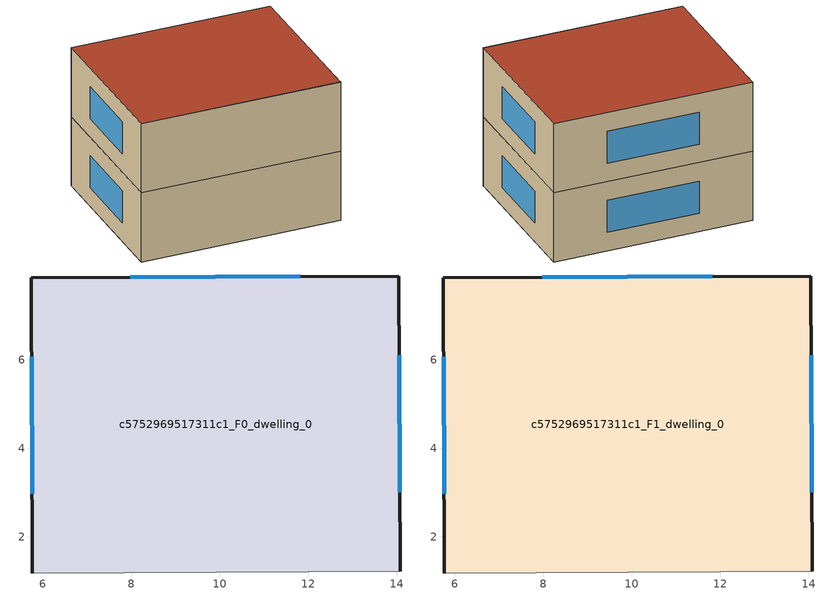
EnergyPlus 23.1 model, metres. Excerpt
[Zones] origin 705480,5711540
c5752969517311c1_F0_dwelling_0
 floor ground (EU_floor_Construction): 14.05,7.9 14.08,1.22 5.76,1.18 5.74,7.86 z0
 wall outside (EU_wall_Construction): 14.08,1.22 14.05,7.9 5.74,7.86 5.76,1.18 z0:3
 wall adiabatic (EU_wall_Construction): 5.76,1.18 14.08,1.22 z0:3
 window (EU_Window_Construction): 11.82,7.89 7.97,7.87 / 14.07,3.01 14.06,6.1 / 5.75,6.07 5.75,2.98 z0.81:2.19
c5752969517311c1_F1_dwelling_0
 floor to c5752969517311c1_F0_dwelling_0 (EU_floor_Construction): 14.05,7.9 14.08,1.22 5.76,1.18 5.74,7.86 z3
 wall outside (EU_wall_Construction): 14.08,1.22 14.05,7.9 5.74,7.86 5.76,1.18 z3:6
 wall adiabatic (EU_wall_Construction): 5.76,1.18 14.08,1.22 z3:6
 window (EU_Window_Construction): 11.82,7.89 7.97,7.87 / 14.07,3.01 14.06,6.1 / 5.75,6.07 5.75,2.98 z3.81:5.19
 roof outside (EU_roof_Construction): 14.08,1.22 14.05,7.9 5.74,7.86 5.76,1.18 z6
shading: 5.76,1.18 14.09,1.24 z0:6
[Building]
EU S2 Campaign: North Axis=0; Terrain=City; Solar Distribution=FullExterior
[Site:Location]
London: Latitude=51.5; Longitude=-0.5; Time Zone=0; Elevation=25
[SizingPeriod:WeatherFileDays]
AnnualSizingPeriod: Begin Month=1; Begin Day of Month=1; End Month=12; End Day of Month=31; Day of Week for Start Day=Monday; Use Weather File Daylight Saving Period=No; Use Weather File Rain and Snow Indicators=No
[MATERIAL]
EU_InternalMass_Material: Roughness=MediumRough; Thickness=0.1; Conductivity=1; Density=1800; Specific Heat=900; Thermal Absorptance=0.9; Solar Absorptance=0.7; Visible Absorptance=0.7
[MATERIAL:NOMASS] Roughness=MediumRough; Thermal Absorptance=0.9; Solar Absorptance=0.7; Visible Absorptance=0.7
Name | Thermal Resistance
EU_wall_NoMass | 0.735294
EU_roof_NoMass | 0.520833
EU_floor_NoMass | 1.81159
[WINDOWMATERIAL:SIMPLEGLAZINGSYSTEM]
EU_Window_SimpleGlazing: UFactor=3.92; Solar Heat Gain Coefficient=0.85; Visible Transmittance=0.85
[CONSTRUCTION]
EU_wall_Construction: EU_wall_NoMass
EU_roof_Construction: EU_roof_NoMass
EU_floor_Construction: EU_floor_NoMass
EU_Window_Construction: EU_Window_SimpleGlazing
EU_InternalMass_Construction: EU_InternalMass_Material
[ZONE] Type=1; Multiplier=1; Ceiling Height=autocalculate; Volume=166.6; Floor Area=autocalculate; Part of Total Floor Area=Yes
c5752969517311c1_F0_dwelling_0; c5752969517311c1_F1_dwelling_0
[INTERNALMASS] Construction=EU_InternalMass_Construction; Surface Area=55.5333
Name | Zone or ZoneList
c5752969517311c1_F0_dwelling_0_EU_InternalMass | c5752969517311c1_F0_dwelling_0
c5752969517311c1_F1_dwelling_0_EU_InternalMass | c5752969517311c1_F1_dwelling_0
[OTHEREQUIPMENT] Fuel Type=Electricity; Design Level Calculation Method=Watts/Area; Power per Zone Floor Area=1; Fraction Latent=0; Fraction Radiant=0; Fraction Lost=0; Carbon Dioxide Generation Rate=0; EndUse Subcategory=EU_Step8_InternalGains
Name | Zone or ZoneList or Space or SpaceList | Schedule
EU_Step8_InternalGain_c5752969517311c1_F0_dwelling_0_f000 | c5752969517311c1_F0_dwelling_0 | EU_Step8_GainSchedule_c5752969517311c1_F0_dwelling_0_f000
EU_Step8_InternalGain_c5752969517311c1_F1_dwelling_0_f000 | c5752969517311c1_F1_dwelling_0 | EU_Step8_GainSchedule_c5752969517311c1_F1_dwelling_0_f000
[ZONEVENTILATION:DESIGNFLOWRATE] Schedule=EU_AlwaysOn; Design Flow Rate Calculation Method=AirChanges/Hour; Air Changes per Hour=0.48; Ventilation Type=Natural; Fan Pressure Rise=0; Fan Total Efficiency=1; Constant Term Coefficient=1; Temperature Term Coefficient=0; Velocity Term Coefficient=0; Velocity Squared Term Coefficient=0; Minimum Indoor Temperature=-100; Maximum Indoor Temperature=100; Delta Temperature=-100; Minimum Outdoor Temperature=-100; Maximum Outdoor Temperature=100; Maximum Wind Speed=40
Name | Zone or ZoneList or Space or SpaceList
EU_ConstantAir_c5752969517311c1_F0_dwelling_0 | c5752969517311c1_F0_dwelling_0
EU_ConstantAir_c5752969517311c1_F1_dwelling_0 | c5752969517311c1_F1_dwelling_0
[HVACTEMPLATE:THERMOSTAT] Constant Heating Setpoint=20; Constant Cooling Setpoint=50
EU_HeatOnly_c5752969517311c1_F0_dwelling_0; EU_HeatOnly_c5752969517311c1_F1_dwelling_0
[HVACTEMPLATE:ZONE:IDEALLOADSAIRSYSTEM] System Availability Schedule=EU_AlwaysOn; Maximum Heating Supply Air Temperature=50; Minimum Cooling Supply Air Temperature=13; Maximum Heating Supply Air Humidity Ratio=0.0156; Minimum Cooling Supply Air Humidity Ratio=0.0077; Heating Limit=NoLimit; Cooling Limit=NoLimit; Heating Availability Schedule=EU_AlwaysOn; Cooling Availability Schedule=EU_CoolingOff; Dehumidification Control Type=ConstantSensibleHeatRatio; Cooling Sensible Heat Ratio=0.7; Dehumidification Setpoint=60; Humidification Control Type=None; Humidification Setpoint=30; Outdoor Air Method=None; Outdoor Air Flow Rate per Person=0.00944; Outdoor Air Flow Rate per Zone Floor Area=0; Outdoor Air Flow Rate per Zone=0; Demand Controlled Ventilation Type=None; Outdoor Air Economizer Type=NoEconomizer; Heat Recovery Type=None; Sensible Heat Recovery Effectiveness=0.7; Latent Heat Recovery Effectiveness=0.65
Name | Template Thermostat
c5752969517311c1_F0_dwelling_0 | EU_HeatOnly_c5752969517311c1_F0_dwelling_0
c5752969517311c1_F1_dwelling_0 | EU_HeatOnly_c5752969517311c1_F1_dwelling_0
[SIZING:ZONE] Zone Cooling Design Supply Air Temperature Input Method=SupplyAirTemperature; Zone Cooling Design Supply Air Temperature=13; Zone Heating Design Supply Air Temperature Input Method=SupplyAirTemperature; Zone Heating Design Supply Air Temperature=50; Zone Cooling Design Supply Air Humidity Ratio=0.008; Zone Heating Design Supply Air Humidity Ratio=0.008; Cooling Design Air Flow Method=DesignDay; Cooling Design Air Flow Rate=0; Cooling Minimum Air Flow per Zone Floor Area=0.000762; Cooling Minimum Air Flow=0; Cooling Minimum Air Flow Fraction=0.2; Heating Design Air Flow Method=DesignDay; Heating Design Air Flow Rate=0; Heating Maximum Air Flow per Zone Floor Area=0.002032; Heating Maximum Air Flow=0.141576; Heating Maximum Air Flow Fraction=0.3; Account for Dedicated Outdoor Air System=No; Dedicated Outdoor Air System Control Strategy=NeutralSupplyAir; Dedicated Outdoor Air Low Setpoint Temperature for Design=autosize; Dedicated Outdoor Air High Setpoint Temperature for Design=autosize; Zone Load Sizing Method=Sensible Load Only No Latent Load; Zone Latent Cooling Design Supply Air Humidity Ratio Input Method=HumidityRatioDifference; Zone Cooling Design Supply Air Humidity Ratio Difference=0.005; Zone Latent Heating Design Supply Air Humidity Ratio Input Method=HumidityRatioDifference; Zone Humidification Design Supply Air Humidity Ratio Difference=0.005
c5752969517311c1_F0_dwelling_0; c5752969517311c1_F1_dwelling_0
[SCHEDULE:CONSTANT]
Name | Hourly Value
EU_AlwaysOn | 1
EU_CoolingOff | 0
[SCHEDULE:FILE] Column Number=1; Rows to Skip at Top=0; Number of Hours of Data=8760; Column Separator=Comma; Interpolate to Timestep=No; Minutes per Item=60; Adjust Schedule for Daylight Savings=Yes
Name | File
EU_Step8_GainSchedule_c5752969517311c1_F0_dwelling_0_f000 | ../../schedules/c5752969517311c1/c5752969517311c1_F0_dwelling_0_f000_gain.csv
EU_Step8_GainSchedule_c5752969517311c1_F1_dwelling_0_f000 | ../../schedules/c5752969517311c1/c5752969517311c1_F1_dwelling_0_f000_gain.csv
